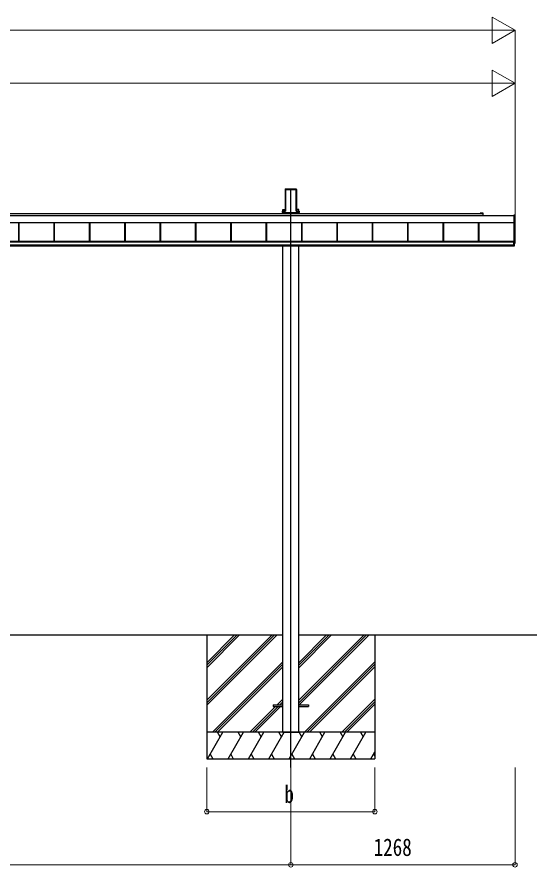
# Model space of a CAD drawing. Units: millimetres, scale not verified. Extents: x -12615 to 12615, y -8910 to 8910.
# Drawn here: x 3212 to 6152, y -5851 to -1043 of the extents above; entities that cross this region are included whole.
import ezdxf
from ezdxf.enums import TextEntityAlignment as Align

# ---------------------------------------------------------------- set-up
doc = ezdxf.new("R2010")
doc.units = ezdxf.units.MM
doc.header["$LTSCALE"] = 50
doc.layers.add('0-4_YKK_12', color=2, linetype='Continuous')
doc.layers.add('0-6_YKK_A1', color=4, linetype='Continuous')
doc.layers.add('0-7_YKK_D', color=6, linetype='Continuous', lineweight=18)
doc.styles.add('ＭＳ ゴシック', font='')
doc.styles.get('ＭＳ ゴシック').set_extended_font_data('MS Gothic')

msp = doc.modelspace()

# ---------------------------------------------------------------- linework, layer by layer
at = {"layer": '0-4_YKK_12'}
msp.add_line((4760.06, -5288), (4760.06, -2015.61), dxfattribs=at)
at = {"layer": '0-6_YKK_A1'}
for p, q in [((4729.17, -2015.11), (4728.82, -2020.61)), ((4729.61, -2015.57), (4729.17, -2015.11)), ((4729.67, -2014.64), (4731.71, -2014.64)), ((4729.67, -2014.64), (4730.11, -2015.11)), ((4729.69, -2131.58), (4729.69, -2016.46)), ((4730.19, -2016.13), (4730.19, -2131.26)), ((4732.02, -2014.97), (4731.71, -2014.64)), ((4732.02, -2014.97), (4788.1, -2014.97)), ((4732.56, -2018.11), (4787.56, -2018.11)), ((4732.56, -2139.46), (4732.56, -2018.11)), ((4788.1, -2014.97), (4788.41, -2014.64)), ((4788.41, -2014.64), (4790.45, -2014.64)), ((4789.93, -2131.26), (4789.93, -2016.13)), ((4790.01, -2015.11), (4790.45, -2014.64)), ((4790.43, -2016.46), (4790.43, -2131.58)), ((4790.95, -2015.11), (4790.51, -2015.57)), ((4790.95, -2015.11), (4791.3, -2020.61)), ((4728.81, -2020.96), (4728.81, -2137.63)), ((4791.31, -2020.96), (4791.31, -2137.63)), ((400.06, -2154.56), (5832.31, -2154.56)), ((4712.19, -2148.38), (4712.19, -2148.88)), ((4712.19, -2148.88), (4712.65, -2148.88)), ((4712.65, -2148.38), (4712.65, -2141.5)), ((4714.65, -2148.38), (4712.65, -2148.38)), ((4714.65, -2148.88), (4712.65, -2148.88)), ((4712.66, -2148.38), (4712.66, -2148.88)), ((4712.69, -2140.53), (4727.7, -2140.53)), ((4714.65, -2141.58), (4714.65, -2148.38)), ((4728.23, -2141.58), (4714.65, -2141.58)), ((4714.65, -2148.38), (4805.47, -2148.38)), ((4714.65, -2148.38), (4714.65, -2148.88)), ((4714.65, -2148.88), (4805.47, -2148.88)), ((4714.86, -2131.2), (4728.81, -2131.2)), ((4714.86, -2140.53), (4714.86, -2131.2)), ((4714.86, -2154.56), (4714.86, -2148.88)), ((4715.06, -2148.88), (4715.06, -2154.56)), ((4716.06, -2148.54), (4804.06, -2148.54)), ((4728.8, -2137.99), (4728.7, -2139.6)), ((4729.22, -2140.15), (4729.6, -2134.06)), ((4730.1, -2134.09), (4729.72, -2140.18)), ((4790.4, -2140.18), (4790.02, -2134.09)), ((4790.52, -2134.06), (4790.9, -2140.15)), ((4805.26, -2131.2), (4791.31, -2131.2)), ((4791.32, -2137.99), (4791.42, -2139.6)), ((4791.89, -2141.09), (4805.47, -2141.09)), ((4805.47, -2141.58), (4791.89, -2141.58)), ((4792.42, -2140.53), (4807.43, -2140.53)), ((4805.06, -2148.88), (4805.06, -2154.56)), ((4805.26, -2140.53), (4805.26, -2131.2)), ((4805.26, -2154.56), (4805.26, -2148.88)), ((4805.47, -2141.09), (4805.47, -2141.58)), ((4805.47, -2148.38), (4805.47, -2141.58)), ((4807.46, -2148.38), (4805.47, -2148.38)), ((4805.47, -2148.38), (4805.47, -2148.88)), ((4807.46, -2148.88), (4805.47, -2148.88)), ((4807.46, -2141.5), (4807.46, -2148.38)), ((4807.93, -2148.88), (4807.46, -2148.88)), ((4807.47, -2148.38), (4807.47, -2148.88)), ((4807.93, -2148.38), (4807.93, -2148.88)), ((5837.6, -2152.06), (5832.31, -2152.06)), ((5832.31, -2154.56), (5845.76, -2154.56)), ((5846.06, -2152.06), (5838.52, -2152.06)), ((5846.06, -2154.86), (5846.06, -2164.53)), ((5848.56, -2164.53), (5848.56, -2154.56)), ((229.06, -2204.47), (6021.56, -2204.47)), ((229.06, -2204.71), (6021.56, -2204.71)), ((248.06, -2164.53), (6021.56, -2164.53)), ((3221.56, -2310.7), (3221.56, -2204.71)), ((3221.56, -2310.7), (3221.56, -2204.71)), ((3224.16, -2310.7), (3224.16, -2204.71)), ((3224.16, -2310.7), (3224.16, -2204.71)), ((3224.56, -2310.7), (3224.56, -2204.71)), ((3421.56, -2310.7), (3421.56, -2204.71)), ((3424.16, -2310.7), (3424.16, -2204.71)), ((3424.56, -2310.7), (3424.56, -2204.71)), ((3621.56, -2310.7), (3621.56, -2204.71)), ((3624.16, -2310.7), (3624.16, -2204.71)), ((3624.56, -2310.7), (3624.56, -2204.71)), ((3821.56, -2310.7), (3821.56, -2204.71)), ((3824.16, -2310.7), (3824.16, -2204.71)), ((3824.56, -2310.7), (3824.56, -2204.71)), ((4021.56, -2310.7), (4021.56, -2204.71)), ((4024.16, -2310.7), (4024.16, -2204.71)), ((4024.56, -2310.7), (4024.56, -2204.71)), ((4221.56, -2310.7), (4221.56, -2204.71)), ((4224.16, -2310.7), (4224.16, -2204.71)), ((4224.56, -2310.7), (4224.56, -2204.71)), ((4421.56, -2310.7), (4421.56, -2204.71)), ((4424.16, -2310.7), (4424.16, -2204.71)), ((4424.56, -2310.7), (4424.56, -2204.71)), ((4621.56, -2310.7), (4621.56, -2204.71)), ((4624.16, -2310.7), (4624.16, -2204.71)), ((4624.56, -2310.7), (4624.56, -2204.71)), ((4821.56, -2310.7), (4821.56, -2204.71)), ((4824.16, -2310.7), (4824.16, -2204.71)), ((4824.56, -2310.7), (4824.56, -2204.71)), ((5021.56, -2310.7), (5021.56, -2204.71)), ((5024.16, -2310.7), (5024.16, -2204.71)), ((5024.56, -2310.7), (5024.56, -2204.71)), ((5221.56, -2310.7), (5221.56, -2204.71)), ((5224.16, -2310.7), (5224.16, -2204.71)), ((5224.56, -2310.7), (5224.56, -2204.71)), ((5421.56, -2310.7), (5421.56, -2204.71)), ((5424.16, -2310.7), (5424.16, -2204.71)), ((5424.56, -2310.7), (5424.56, -2204.71)), ((5621.56, -2310.7), (5621.56, -2204.71)), ((5624.16, -2310.7), (5624.16, -2204.71)), ((5624.56, -2310.7), (5624.56, -2204.71)), ((5821.56, -2310.7), (5821.56, -2204.71)), ((5824.16, -2310.7), (5824.16, -2204.71)), ((5824.56, -2310.7), (5824.56, -2204.71)), ((6021.56, -2205.74), (6021.56, -2206.24)), ((6021.56, -2206.24), (6029.09, -2205.78)), ((6023.06, -2337.97), (6023.06, -2206.15)), ((6028.06, -2319.94), (6028.06, -2205.84)), ((6029.56, -2204.97), (6029.56, -2163.94)), ((6029.09, -2278.8), (6028.06, -2278.73)), ((6029.56, -2320.32), (6029.56, -2279.29)), ((226.56, -2310.7), (6019.56, -2310.7)), ((226.56, -2312.71), (6019.56, -2312.71)), ((226.56, -2314.51), (6019.56, -2314.51)), ((226.56, -2314.51), (6019.56, -2314.51)), ((226.56, -2331.48), (6019.56, -2331.48)), ((226.56, -2337.97), (6019.56, -2337.97)), ((4714.86, -5088), (4714.86, -2337.97)), ((4805.26, -5088), (4805.26, -2337.97)), ((6023.06, -2310.44), (6019.56, -2310.44)), ((6023.06, -2332.88), (6019.56, -2332.88)), ((6023.06, -2339.5), (6019.56, -2339.5)), ((6028.06, -2319.94), (6023.06, -2319.94)), ((6023.06, -2321.49), (6029.09, -2321.13)), ((1531.26, -4538), (4714.86, -4538)), ((4285.06, -4538), (4285.06, -5238)), ((4285.06, -4907.18), (4654.38, -4538)), ((4285.06, -4921.32), (4668.52, -4538)), ((4285.06, -4935.46), (4682.66, -4538)), ((4285.06, -4723.33), (4470.53, -4538)), ((4285.06, -4709.19), (4456.39, -4538)), ((4285.06, -4695.05), (4442.25, -4538)), ((4805.26, -4538), (6152.25, -4538)), ((4805.4, -4907.48), (5174.74, -4538)), ((4805.4, -4921.62), (5188.88, -4538)), ((4805.4, -4723.63), (4990.89, -4538)), ((4805.4, -4709.49), (4976.75, -4538)), ((4805.4, -4695.35), (4962.61, -4538)), ((4807.66, -4933.5), (5203.02, -4538)), ((5235.06, -4538), (5235.06, -5238)), ((4316.37, -5088), (4715, -4689.51)), ((4330.51, -5088), (4715, -4703.65)), ((4837.01, -5088), (5235.06, -4689.81)), ((4851.15, -5088), (5235.06, -4703.95)), ((4344.65, -5088), (4715, -4717.8)), ((4865.3, -5088), (5235.06, -4718.1)), ((4683.14, -4933.5), (4715, -4901.64)), ((5049, -5088), (5235.06, -4901.94)), ((4528.64, -5088), (4674.14, -4942.5)), ((4542.79, -5088), (4688.29, -4942.5)), ((4556.93, -5088), (4702.43, -4942.5)), ((4660, -4933.5), (4660, -4942.5)), ((4660, -4933.5), (4715, -4933.5)), ((4660, -4942.5), (4715, -4942.5)), ((4697.29, -4933.5), (4715, -4915.78)), ((4711.43, -4933.5), (4715, -4929.93)), ((4805, -4933.5), (4860, -4933.5)), ((4805, -4942.5), (4860, -4942.5)), ((4860, -4933.5), (4860, -4942.5)), ((5063.14, -5088), (5235.06, -4916.08)), ((5077.29, -5088), (5235.06, -4930.23)), ((5235.06, -5088), (4285.06, -5088)), ((4289.34, -5238), (4375.94, -5088)), ((4360.94, -5113.98), (4345.94, -5088)), ((4404.95, -5238), (4491.55, -5088)), ((4476.55, -5113.98), (4461.55, -5088)), ((4520.42, -5238), (4607.02, -5088)), ((4592.02, -5113.98), (4577.02, -5088)), ((4635.89, -5238), (4722.49, -5088)), ((4707.49, -5113.98), (4692.49, -5088)), ((4714.86, -5088), (4805.26, -5088)), ((4751.36, -5238), (4837.96, -5088)), ((4822.96, -5113.98), (4807.96, -5088)), ((4866.83, -5238), (4953.29, -5088)), ((4938.43, -5113.98), (4923.43, -5088)), ((4982.16, -5238), (5068.76, -5088)), ((5038.76, -5088), (5053.76, -5113.98)), ((5097.63, -5238), (5184.23, -5088)), ((5154.23, -5088), (5169.23, -5113.98)), ((4285.06, -5238), (5235.06, -5238)), ((4304.33, -5212.02), (4319.33, -5238)), ((4419.95, -5212.02), (4434.94, -5238)), ((4535.42, -5212.02), (4550.42, -5238)), ((4650.89, -5212.02), (4665.89, -5238)), ((4766.36, -5212.02), (4781.36, -5238)), ((4881.83, -5212.02), (4896.83, -5238)), ((4997.16, -5212.02), (5012.15, -5238)), ((5112.62, -5212.02), (5127.62, -5238)), ((5213.1, -5238), (5235.06, -5199.96)), ((5228.09, -5212.02), (5235.06, -5224.08))]:
    msp.add_line(p, q, dxfattribs=at)
for points in [[(4712.19, -2141.03), (4712.19, -2148.38), (4712.65, -2148.38)], [(4714.65, -2141.58), (4714.65, -2141.09), (4728.23, -2141.09)], [(4807.93, -2141.03), (4807.93, -2148.38), (4807.46, -2148.38)], [(6029.09, -2163.45), (6021.56, -2162.99), (6021.56, -2163.49), (6021.56, -2205.74)], [(6019.56, -2310.44), (6019.56, -2332.88), (6019.56, -2339.5)], [(6020.06, -2310.44), (6020.06, -2332.88), (6020.06, -2339.5)], [(6023.06, -2310.44), (6023.06, -2332.88), (6023.06, -2339.5)]]:
    msp.add_lwpolyline(points, dxfattribs=at)
for centre, radius, start, end in [((4713.16, -2141.5), 0.501, 90.24971, 179.75029), ((4806.96, -2141.5), 0.501, 0.24971, 89.75029), ((5832.31, -2153.31), 1.25, 90, 270), ((5837.6, -2152.26), 0.2, 23.57818, 90), ((5838.06, -2152.06), 0.3, 203.57818, 336.42182), ((5838.52, -2152.26), 0.2, 90, 156.42182), ((5845.76, -2154.86), 0.3, 0, 90), ((5846.06, -2154.56), 2.5, 0, 90), ((6029.06, -2163.95), 0.497, 0.05228, 86.83056), ((6028.69, -2205), 0.873, 297.46207, 2.25858), ((6029.06, -2279.29), 0.497, 0.05228, 86.83056), ((6028.69, -2320.35), 0.873, 297.46207, 2.25858)]:
    msp.add_arc(centre, radius, start, end, dxfattribs=at)
for centre, major_axis, ratio, start_param, end_param in [((4729.67, -2015.14), (0.346, -0.364), 0.996462, 2.3838095, 3.8892836), ((4729.38, -2018.61), (0.22, 3.04), 0.070684, 5.5043854, 6.2286971), ((4729.88, -2018.64), (0.22, 3.54), 0.060877, 5.5025319, 6.2268436), ((4790.24, -2018.64), (-0.22, 3.54), 0.060877, 0.0563417, 0.7806534), ((4790.74, -2018.61), (-0.22, 3.04), 0.070684, 0.0544883, 0.7787999), ((4790.45, -2015.14), (-0.346, -0.364), 0.996462, 2.3939017, 3.8993758), ((4728.85, -2020.61), (0.031, 0.5), 0.061627, 1.5746234, 2.3600215), ((4791.27, -2020.61), (-0.031, 0.5), 0.061627, 3.9231638, 4.7085619), ((4712.69, -2141.03), (0.355, -0.355), 0.99628, 2.358058, 3.9251274), ((4714.65, -2141.49), (2, 0), 0.045872, 3.2026792, 4.712389), ((4714.65, -2140.99), (1.5, 0), 0.061163, 3.2026792, 4.712389), ((4727.7, -2139.53), (0.691, -0.728), 0.996462, 5.5254021, 7.0308762), ((4728.22, -2140.08), (-0.693, 0.73), 0.992955, 2.3838095, 3.8892836), ((4728.22, -2140.08), (1.04, -1.09), 0.996462, 5.5254021, 7.0308762), ((4728.77, -2137.99), (0.031, 0.5), 0.061627, 4.716216, 5.5016142), ((4729.38, -2134.06), (0.22, 3.5), 0.061627, 4.716216, 5.5016142), ((4729.88, -2134.09), (0.22, 4), 0.053972, 4.7153191, 5.5007173), ((4790.24, -2134.09), (-0.22, 4), 0.053972, 0.782468, 1.5678662), ((4791.9, -2140.08), (-1.04, -1.09), 0.996462, 5.5354944, 7.0409685), ((4790.74, -2134.06), (-0.22, 3.5), 0.061627, 0.7815711, 1.5669693), ((4791.9, -2140.08), (0.693, 0.73), 0.992955, 2.3939017, 3.8993758), ((4791.35, -2137.99), (-0.031, 0.5), 0.061627, 0.7815711, 1.5669693), ((4792.42, -2139.53), (-0.691, -0.728), 0.996462, 5.5354944, 7.0409685), ((4805.47, -2140.99), (1.5, 0), 0.061163, 4.712389, 6.2220988), ((4805.47, -2141.49), (2, 0), 0.045872, 4.712389, 6.2220988), ((4807.43, -2141.03), (-0.355, -0.355), 0.99628, 2.358058, 3.9251274)]:
    msp.add_ellipse(centre, major_axis=major_axis, ratio=ratio, start_param=start_param, end_param=end_param, dxfattribs=at)
at = {"layer": '0-7_YKK_D'}
for p, q in [((6028.06, -1117.63), (5898.16, -1042.63)), ((5898.16, -1042.63), (5898.16, -1192.63)), ((5878.06, -1117.63), (-5434.94, -1117.63)), ((6028.06, -1117.63), (5768.25, -1117.63)), ((6028.06, -1117.63), (5898.16, -1192.63)), ((6028.06, -2162.08), (6028.06, -1116.63)), ((6028.06, -1417.63), (5898.16, -1342.63)), ((5898.16, -1342.63), (5898.16, -1492.63)), ((5878.06, -1417.63), (375.06, -1417.63)), ((6028.06, -1417.63), (5768.25, -1417.63)), ((6028.06, -1417.63), (5898.16, -1492.63)), ((6028.06, -2163.08), (6028.06, -1416.63)), ((4285.06, -5288), (4285.06, -5539)), ((5235.06, -5288), (5235.06, -5539)), ((6028.06, -5288.5), (6028.06, -5839)), ((4760.06, -5289), (4760.06, -5839)), ((4760.06, -5289), (4760.06, -5839)), ((4285.06, -5538), (5235.06, -5538)), ((1486.06, -5838), (4760.06, -5838)), ((6028.06, -5838), (4760.06, -5838))]:
    msp.add_line(p, q, dxfattribs=at)
for centre in [(4285.06, -5538), (5235.06, -5538), (4760.06, -5838), (4760.06, -5838), (6028.06, -5838)]:
    msp.add_circle(centre, 12.75, dxfattribs=at)

# ---------------------------------------------------------------- texts
at = {"layer": '0-7_YKK_D', "style": 'ＭＳ ゴシック', "width": 0.8}
for s, p in [('b', (4724.06, -5518)), ('1268', (5228.46, -5818))]:
    msp.add_text(s, height=98.97, dxfattribs=at).set_placement(p, align=Align.BOTTOM_LEFT)

doc.saveas('drawing.dxf')
